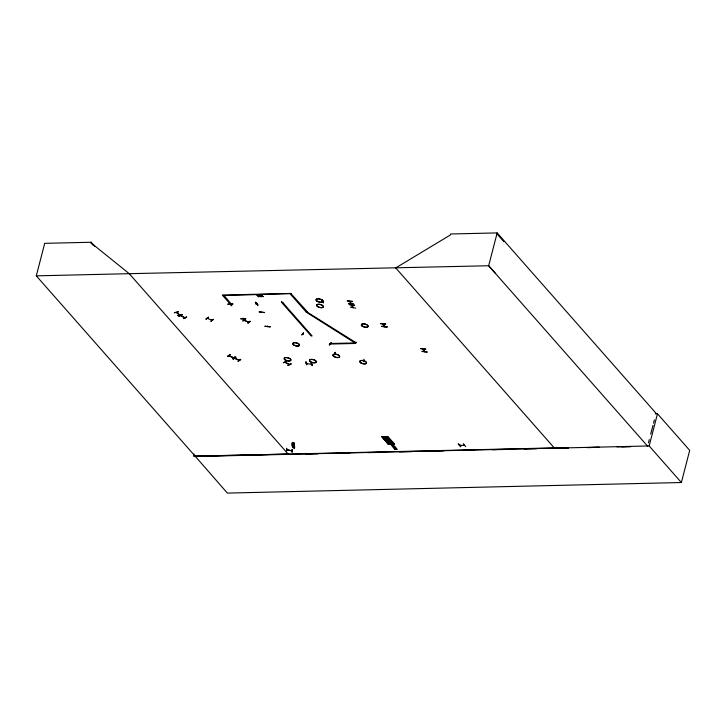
<?xml version="1.0" encoding="UTF-8"?>
<svg xmlns="http://www.w3.org/2000/svg" width="726" height="726" viewBox="0 0 726 726"><rect width="100%" height="100%" fill="white"/><g stroke="black" fill="none" stroke-linecap="round" stroke-linejoin="round"><path stroke-width="1.09" d="M286.67 450.755L286.688 448.269M286.579 450.946L286.598 448.459L286.607 451.027M291.961 450.846L286.625 449.73L291.897 450.81M292.006 452.144L292.124 449.412L292.079 451.881M292.324 449.684L292.106 451.908M350.976 303.241L352.065 305.945L349.841 301.326M350.83 303.931L350.758 303.214L351.248 303.495M350.912 303.277L350.758 303.74M243.337 318.85L243.174 318.251M267.458 326.047L267.703 326.682M351.874 305.065L352.836 307.67M353.072 307.116L353.099 307.751L352.264 305.047M245.724 318.796L240.905 318.669M422.015 351.475L427.324 352.074L422.078 351.212M353.671 304.276L348.426 303.432M264.945 326.382L270.299 326.727M270.244 326.981L264.99 326.11M355.722 308.151L350.422 307.162M335.022 352.446L334.686 354.914L335.131 352.228M363.672 360.523L363.154 360.305L363.699 360.441M363.862 361.739L363.998 359.252M257.077 295.255L258.52 296.072L259.091 295.21L258.864 296.226L260.362 296.653M258.52 295.954L258.302 296.961L258.928 295.954M260.217 295.183L261.65 295.999L262.231 295.137L262.004 296.154L263.493 296.58M261.659 295.881L261.442 296.889L262.068 295.881M554.265 447.888L195.221 456.246L36.3 275.844L44.703 243.337L91.177 242.257L94.924 246.513M93.273 245.415L91.022 242.865L91.177 242.257M178.36 311.971L174.394 312.588M174.331 312.861L178.451 311.772M177.906 315.465L182.153 314.766L177.97 315.193M182.044 314.54L178.705 316.128L182.008 314.648M182.026 314.385L178.959 316.255M183.442 318.578L186.709 317.226L183.506 318.306M186.528 316.863L183.506 318.578M208.616 317.144L206.148 318.85M207.89 318.478L207.3 318.333M213.426 319.277L210.967 321.246M211.72 319.794L212.164 320.366L207.355 318.351M223.799 295.146L231.712 304.657L230.777 304.675L222.292 295.046L290.763 293.449L307.37 311.781M232.883 303.958L227.946 304.248M229.489 302.842L231.794 305.837L229.398 303.041M231.186 304.53L230.65 304.239M193.996 454.004L193.452 456.128L288.158 454.077L129.246 273.684L91.022 242.865M232.855 303.958L227.828 304.167M655.224 413.829L657.475 413.775L689.7 450.356L681.378 482.527L227.365 493.09L195.221 456.246M229.888 354.687L227.701 356.257M227.628 356.53L230.196 354.56M232.692 358.771L235.188 357.056L232.492 358.399M243.156 318.859L243.001 318.251M242.938 320.874L245.089 319.032M233.427 358.816L235.923 357.119M242.847 321.064L245.043 319.041M245.76 318.578L240.832 318.941M247.893 322.889L250.252 321.418M240.714 359.252L238.219 360.958M248.401 321.709L248.474 321.645M238.899 360.223L238.999 359.769M255.325 302.315L257.966 305.238L255.398 302.243M256.142 303.958L256.015 303.504M257.412 303.414L257.331 303.323M258.801 296.371L259.99 296.662M259.264 311.835L264.563 312.452M261.941 296.299L263.13 296.589M282.16 302.742L282.242 302.833M283.911 304.203L281.516 301.68L283.893 304.412M291.335 293.576L222.755 295.573M283.567 362.646L286.362 361.348M288.186 365.387L291.262 363.962M303.359 332.871L301.925 334.731M303.414 333.833L302.815 333.987M306.789 364.579L305.964 361.965M306.009 361.947L306.717 364.851L305.918 362.147M322.453 299.874L323.524 302.542M306.454 363.608L306.998 363.236M323.615 301.254L323.006 301.435M311.282 362.964L312.361 365.632L311.354 362.691M311.155 363.817L311.672 364.334M312.162 365.35L311.345 362.927M291.498 450.401L291.525 450.864M331.11 342.908L329.35 344.641M352.645 301.363L347.355 300.764M349.878 301.553L351.838 305.873M349.387 304.503L354.624 305.319L349.324 304.684M350.722 304.13L350.731 304.466M353.725 304.031L348.416 303.849M355.304 342.926L356.112 342.309L355.304 342.926L329.495 343.525L329.967 344.051L355.767 343.452L306.318 312.198L290.291 294.003M385.742 323.968L380.515 323.515M381.858 326.21L387.094 326.664M384.435 326.083L384.526 326.691L383.201 324.077M420.735 348.516L425.908 349.161L420.672 348.698M423.666 348.843L423.312 349.297L423.403 348.779M423.576 348.616L423.285 349.242M423.521 349.288L424.737 351.711L424.474 351.066M395.724 267.912L450.447 234.934L450.692 233.99L497.165 232.91L488.671 265.752L647.583 446.145M458.487 443.804L460.892 446.535M460.284 445.138L460.202 445.038M465.711 446.644L463.324 443.686M648.436 442.869L649.28 439.584M650.696 434.112L652.964 425.354M653.527 423.158L654.38 419.873M681.378 482.527L649.162 445.945L657.475 413.775M180.003 315.039L176.427 312.434M264.491 312.652L259.146 311.935M380.442 323.714L385.615 324.068M458.151 444.067L460.583 446.771M255.525 302.306L257.93 305.074M323.17 302.769L322.09 300.101M323.424 302.76L322.317 300.101M286.552 361.439L283.276 362.764M206.066 319.041L208.534 317.326L206.084 319.122M227.619 356.448L230.097 354.769M303.577 332.944L301.853 335.004M329.559 343.743L330.185 343.861M329.277 344.914L331.083 342.853M329.559 344.986L331.319 342.99M382.003 436.825L389.2 444.185L382.185 436.698L388.337 444.203L382.157 436.707M382.312 436.816L382.811 436.798M391.16 444.158L383.936 436.789L384.789 436.762L391.16 444.158L384.599 436.671M384.299 436.78L384.644 436.671M385.397 436.743L392.267 444.121L386.078 436.526L392.594 444.103L391.731 444.121L385.424 436.734M390.334 444.194L383.99 436.789L390.497 444.076M395.08 449.376L396.968 449.349L392.621 444.294L390.833 444.448L395.225 449.303M390.996 444.312L395.652 449.367L390.96 444.376M396.85 449.285L392.14 444.43L396.868 449.222M392.457 444.421L392.167 444.439M394.064 444.094L387.321 436.698L394.554 444.076L387.666 436.707M210.885 321.255L213.408 319.494M232.501 358.662L234.97 356.92M238.155 361.221L240.696 359.47L238.228 361.221M292.251 442.924C292.188 450.465 294.466 447.733 292.387 442.86C290.899 445.809 293.758 449.276 294.202 447.724M294.048 443.268L294.084 447.779M294.03 443.25L294.393 447.833M289.347 364.561L285.028 362.256L289.529 364.497M287.986 365.205L291.062 363.79L287.932 365.26M423.185 349.006L424.474 351.665M459.576 445.374L464.495 445.383M463.878 445.274L464.286 445.247M255.933 303.822L256.469 303.822M256.705 303.649L257.249 303.659M256.55 303.931L256.024 303.822M382.629 436.698L389.136 444.194M387.829 436.707L394.018 444.094M395.316 449.385L391.187 444.448M335.394 353.88L334.868 353.743L335.367 353.771M177.961 315.465L182.153 314.794M293.195 447.615L292.406 442.806L294.202 443.15L294.665 447.888M459.631 445.374L460.193 445.474M248.864 322.271L243.936 320.293M306.327 363.481L311.617 364.325M233.708 357.764L229.035 355.686M234.652 358.208L239.444 360.341M239.308 360.377L234.652 358.317M180.52 315.511L184.948 317.806L180.411 315.574M244.027 320.211L248.918 322.181M36.3 275.844L129.31 273.684M307.27 312.18L306.327 312.207L307.025 311.989L356.012 342.708M195.149 456.509L649.162 445.945M305.519 454.113L317.979 453.823M336.093 453.396L349.687 453.078M367.801 452.661L380.261 452.371M399.509 451.926L411.96 451.636M430.082 451.209L443.668 450.891M461.781 450.474L474.241 450.184M492.355 449.766L505.949 449.448M524.063 449.022L536.523 448.732M395.352 267.495L554.637 448.314L568.24 447.996M586.372 447.57L598.841 447.28M616.982 446.862L630.585 446.544M554.637 448.314L568.095 448.024M588.278 447.588L599.495 447.343M621.919 446.853L630.894 446.662M282.641 303.159L282.487 303.032M231.131 304.512L230.541 304.33M391.432 444.82L393.047 444.793M393.274 446.971L394.899 446.935M393.71 447.47L395.325 447.443M394.091 447.915L395.715 447.888M394.527 448.414L396.142 448.387M394.808 448.75L396.432 448.722M323.424 301.589L322.979 301.553M351.148 304.63L350.685 304.475M233.554 357.827L228.835 355.722M257.167 303.649L256.913 303.786M292.442 443.277L294.239 443.613M292.596 445.265L294.393 445.61M292.632 445.737L294.429 446.073M292.669 446.145L294.466 446.49M292.705 446.608L294.502 446.953M292.723 446.926L294.529 447.261M179.794 315.039L176.336 312.525M384.281 326.655L382.965 324.059M351.094 303.241L351.003 303.722M388.346 444.212L382.03 436.816M303.296 334.132L302.697 334.033M260.144 295.446L261.596 296.154M257.004 295.518L258.456 296.226M496.92 233.854L503.898 241.694M495.64 273.593L488.671 265.752L129.246 273.684M497.165 232.91L656.077 413.312M384.127 436.68L390.688 444.167M293.113 447.515L292.75 442.869M352.582 301.635L347.282 301.036M294.166 443.214L294.429 447.851M293.849 443.087L294.212 447.733M381.812 326.428L387.094 327.036L381.812 326.428M233.345 358.998L235.832 357.301L233.3 359.016M250.025 321.264L247.875 323.134L250.034 321.291M283.24 303.159L282.305 303.178L311.164 335.938L312.107 335.92L283.24 303.159M310.356 361.666A3.467 1.516 14.5 0 0 316.091 362.31A3.467 1.516 14.5 0 0 312.216 359.488A3.467 1.516 14.5 0 0 310.356 361.666M310.383 361.548A3.467 1.516 14.5 0 0 316.119 362.192A3.467 1.516 14.5 0 0 312.244 359.37A3.467 1.516 14.5 0 0 310.383 361.548M293.622 344.941A3.458 1.516 14.5 0 0 299.339 345.585A3.458 1.516 14.5 0 0 295.482 342.772A3.458 1.516 14.5 0 0 293.622 344.941M293.64 344.841A3.467 1.516 14.5 0 0 299.375 345.485A3.467 1.516 14.5 0 0 295.509 342.663A3.467 1.516 14.5 0 0 293.64 344.841M317.462 306.544A3.448 1.516 14.5 0 0 323.17 307.189A3.448 1.516 14.5 0 0 319.322 304.375A3.448 1.516 14.5 0 0 317.462 306.544M317.489 306.417A3.467 1.516 14.5 0 0 323.215 307.062A3.467 1.516 14.5 0 0 319.349 304.239A3.467 1.516 14.5 0 0 317.489 306.417M316.854 301.09A3.448 1.516 14.5 0 0 322.571 301.735A3.448 1.516 14.5 0 0 318.714 298.921A3.448 1.516 14.5 0 0 316.854 301.09M316.881 300.963A3.467 1.516 14.5 0 0 322.616 301.608A3.467 1.516 14.5 0 0 318.741 298.785A3.467 1.516 14.5 0 0 316.881 300.963M333.742 356.421A3.467 1.516 14.5 0 0 339.469 357.065A3.467 1.516 14.5 0 0 335.603 354.243A3.467 1.516 14.5 0 0 333.742 356.421M333.769 356.303A3.467 1.516 14.5 0 0 339.505 356.947A3.467 1.516 14.5 0 0 335.63 354.125A3.467 1.516 14.5 0 0 333.769 356.303M360.631 362.755A3.467 1.516 14.5 0 0 366.358 363.399A3.467 1.516 14.5 0 0 362.492 360.577A3.467 1.516 14.5 0 0 360.631 362.755M360.659 362.637A3.467 1.516 14.5 0 0 366.394 363.281A3.467 1.516 14.5 0 0 362.519 360.459A3.467 1.516 14.5 0 0 360.659 362.637M362.192 326.128A3.467 1.516 14.5 0 0 367.928 326.773A3.467 1.516 14.5 0 0 364.062 323.95A3.467 1.516 14.5 0 0 362.192 326.128M362.229 326.001A3.467 1.516 14.5 0 0 367.964 326.646A3.467 1.516 14.5 0 0 364.089 323.823A3.467 1.516 14.5 0 0 362.229 326.001M285.019 359.842A3.458 1.516 14.5 0 0 290.736 360.495A3.458 1.516 14.5 0 0 286.879 357.673A3.458 1.516 14.5 0 0 285.019 359.842M285.046 359.724A3.467 1.516 14.5 0 0 290.781 360.368A3.467 1.516 14.5 0 0 286.906 357.546A3.467 1.516 14.5 0 0 285.046 359.724"/></g></svg>
